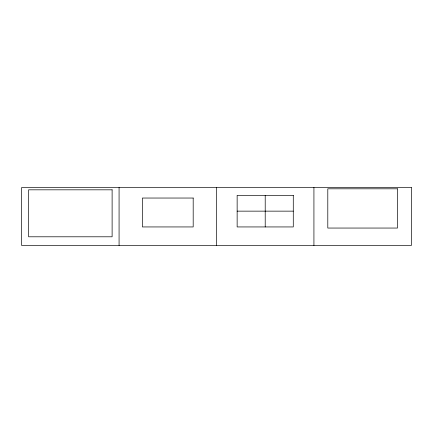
<?xml version="1.0" encoding="UTF-8"?>
<svg xmlns="http://www.w3.org/2000/svg" width="433" height="433" viewBox="0 0 433 433"><rect width="100%" height="100%" fill="white"/><g stroke="black" fill="none" stroke-linecap="round" stroke-linejoin="round"><path stroke-width="0.65" d="M237.143 211.142L293.282 211.142M313.925 187.505L313.925 245.495M265.212 195.343L265.212 226.941M216.5 187.505L216.5 245.495M119.075 187.505L119.075 245.495M411.35 187.505L21.65 187.505L21.65 245.495L411.35 245.495L411.35 187.505M397.478 188.804L327.797 188.804L327.797 228.05L397.478 228.05L397.478 188.804M112.115 189.822L28.61 189.822L28.61 236.797L112.115 236.797L112.115 189.822M293.282 195.343L237.143 195.343L237.143 226.941L293.282 226.941L293.282 195.343M193.188 198.038L142.387 198.038L142.387 226.941L193.188 226.941L193.188 198.038"/></g></svg>
